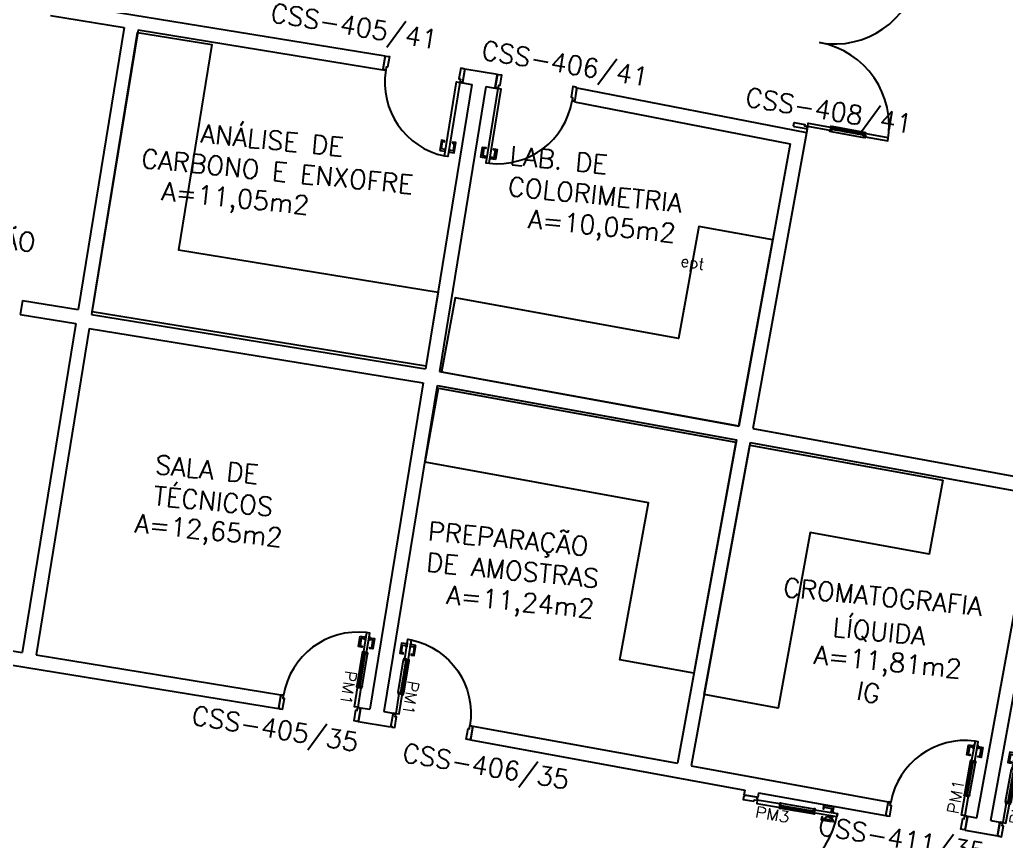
# Model space of a CAD drawing. Extents: x -152 to 150, y 325 to 437.
# Drawn here: x 63.05 to 73.55, y 385.06 to 393.81 of the extents above; entities that cross this region are included whole.
import ezdxf
from ezdxf.enums import TextEntityAlignment as Align

# ---------------------------------------------------------------- set-up
doc = ezdxf.new("R2010")
doc.units = 0
doc.header["$LTSCALE"] = 0.01
doc.header["$MEASUREMENT"] = 0
for name, color, linetype in [('ALV', 2, 'CONTINUOUS'), ('AR-ALV', 4, 'CONTINUOUS'), ('AR-BNC', 2, 'CONTINUOUS'), ('AR-BNC-CON', 2, 'CONTINUOUS'), ('AR-MOB-IDE', 2, 'CONTINUOUS'), ('AR-POR', 1, 'CONTINUOUS'), ('AREA', 2, 'CONTINUOUS'), ('BC-TEXTO', 2, 'CONTINUOUS'), ('CENTRO_DE_CUSTO', 1, 'CONTINUOUS'), ('PM-FOLHA-C', 1, 'CONTINUOUS'), ('PM-FOLHA-V', 1, 'CONTINUOUS'), ('PM-FOLHA-V2', 1, 'CONTINUOUS'), ('PM-HATCH', 253, 'CONTINUOUS'), ('PM-MAÇANETA', 1, 'CONTINUOUS'), ('PM-MOVIMENTO', 1, 'CONTINUOUS'), ('PM-TELA-C', 1, 'CONTINUOUS'), ('PM-TXT', 2, 'CONTINUOUS'), ('TEXTO', 2, 'CONTINUOUS'), ('TEXTO-ENDEREÇO', 2, 'CONTINUOUS')]:
    doc.layers.add(name, color=color, linetype=linetype)
doc.styles.add('ROMANS', font='romans', dxfattribs={"height": 0.002})
doc.styles.add('S12', font='simplex.shx', dxfattribs={"height": 0.12})
doc.styles.add('UNB-100', font='simplex.shx', dxfattribs={"height": 3})
doc.styles.add('UNB-100-1', font='simplex.shx', dxfattribs={"height": 0.2})

# ---------------------------------------------------------------- blocks, each defined once
blk = doc.blocks.new('PM3')
at = {"layer": 'PM-HATCH'}
h = blk.add_hatch(dxfattribs=at)
h.set_pattern_fill('NET3', color=256, scale=0.002, angle=45, style=0)
h.set_pattern_definition([(45, (-192.3709505, -142.5504116), (-0.00449012806, 0.00449012806), []), (105, (-192.3709505, -142.5504116), (-0.006133629, -0.00164350094), []), (165, (-192.3709505, -142.5504116), (-0.00164350094, -0.006133629), [])])
h.paths.add_polyline_path([(-0.048, 0.665), (-0.046, 0.665), (-0.046, 0.285), (-0.048, 0.285)])
at = {"layer": 'PM-FOLHA-C'}
for p, q in [((-0.048, 0.665), (-0.048, 0.65)), ((-0.03, 0.665), (-0.048, 0.665)), ((-0.048, 0.285), (-0.048, 0.3)), ((-0.03, 0.285), (-0.048, 0.285))]:
    blk.add_line(p, q, dxfattribs=at)
for points in [[(-0.03, 0.665), (-0.03, 0.875), (-0.065, 0.875), (-0.065, 0.65), (-0.048, 0.65)], [(-0.03, 0.285), (-0.03, 0.075), (-0.065, 0.075), (-0.065, 0.3), (-0.048, 0.3)]]:
    blk.add_lwpolyline(points, dxfattribs=at)
for points in [[(-0.065, 0.665), (-0.075, 0.665), (-0.075, 0.65), (-0.065, 0.65)], [(-0.046, 0.665), (-0.02, 0.665), (-0.02, 0.65), (-0.046, 0.65)], [(-0.065, 0.285), (-0.075, 0.285), (-0.075, 0.3), (-0.065, 0.3)], [(-0.046, 0.3), (-0.02, 0.3), (-0.02, 0.285), (-0.046, 0.285)]]:
    blk.add_lwpolyline(points, close=True, dxfattribs=at)
at = {"layer": 'PM-FOLHA-V'}
for p, q in [((-0.075, 0.65), (-0.075, 0.3)), ((-0.065, 0.65), (-0.065, 0.3)), ((-0.02, 0.3), (-0.02, 0.65))]:
    blk.add_line(p, q, dxfattribs=at)
at = {"layer": 'PM-FOLHA-V2'}
for points in [[(-0.85, -0.065), (-0.85, -0.075), (-0.815, -0.075), (-0.815, 0.04), (-0.83, 0.04), (-0.83, 0.075), (-0.85, 0.075), (-0.85, 0.065), (-0.86, 0.065), (-0.86, -0.065)], [(-0.01, -0.065), (-0.01, -0.075), (-0.045, -0.075), (-0.045, 0.04), (-0.03, 0.04), (-0.03, 0.075), (-0.01, 0.075), (-0.01, 0.065), (0, 0.065), (0, -0.065)]]:
    blk.add_lwpolyline(points, close=True, dxfattribs=at)
at = {"layer": 'PM-MAÇANETA'}
for points in [[(-0.125, 0.825), (-0.07, 0.825), (-0.07, 0.805), (-0.109, 0.805, 0.414214), (-0.11, 0.803), (-0.11, 0.725), (-0.09, 0.725), (-0.09, 0.715), (-0.125, 0.715)], [(-0.025, 0.825), (0.03, 0.825), (0.03, 0.715), (-0.005, 0.715), (-0.005, 0.725), (0.015, 0.725), (0.015, 0.803, 0.414214), (0.013, 0.805), (-0.025, 0.805)]]:
    blk.add_lwpolyline(points, format="xyb", close=True, dxfattribs=at)
for points in [[(-0.07, 0.795), (-0.07, 0.835), (-0.065, 0.835), (-0.065, 0.795)], [(-0.025, 0.795), (-0.025, 0.835), (-0.03, 0.835), (-0.03, 0.795)]]:
    blk.add_lwpolyline(points, close=True, dxfattribs=at)
at = {"layer": 'PM-MOVIMENTO'}
blk.add_arc((-0.026, 0.072), 0.804, 92.8015, 179.7608, dxfattribs=at)
at = {"layer": 'PM-TELA-C'}
blk.add_lwpolyline([(-0.048, 0.665), (-0.046, 0.665), (-0.046, 0.285), (-0.048, 0.285)], close=True, dxfattribs=at)
at = {"layer": 'PM-TXT', "style": 'S12', "width": 1.1}
blk.add_attdef('PM', (-0.101, 0.075), '', height=0.12, rotation=90, dxfattribs=at)
blk = doc.blocks.new('PM5')
at = {"layer": 'PM-HATCH'}
h = blk.add_hatch(dxfattribs=at)
h.set_pattern_fill('NET3', color=256, scale=0.002, angle=45, style=0)
h.set_pattern_definition([(135, (192.3709505, -142.5504116), (0.00449012806, 0.00449012806), []), (75, (192.3709505, -142.5504116), (0.006133629, -0.00164350094), []), (15, (192.3709505, -142.5504116), (0.00164350094, -0.006133629), [])])
h.paths.add_polyline_path([(0.048, 0.697), (0.046, 0.697), (0.046, 0.317), (0.048, 0.317)])
h = blk.add_hatch(dxfattribs=at)
h.set_pattern_fill('NET3', color=256, scale=0.002, angle=45, style=0)
h.set_pattern_definition([(45, (-190.5109505, -142.5504116), (-0.00449012806, 0.00449012806), []), (105, (-190.5109505, -142.5504116), (-0.006133629, -0.00164350094), []), (165, (-190.5109505, -142.5504116), (-0.00164350094, -0.006133629), [])])
h.paths.add_polyline_path([(1.812, 0.697), (1.814, 0.697), (1.814, 0.317), (1.812, 0.317)])
at = {"layer": 'PM-FOLHA-C'}
for p, q in [((0.03, 0.697), (0.048, 0.697)), ((0.048, 0.697), (0.048, 0.682)), ((1.83, 0.697), (1.812, 0.697)), ((1.812, 0.697), (1.812, 0.682)), ((0.03, 0.317), (0.048, 0.317)), ((0.048, 0.317), (0.048, 0.332)), ((1.812, 0.317), (1.812, 0.332)), ((1.83, 0.317), (1.812, 0.317))]:
    blk.add_line(p, q, dxfattribs=at)
for points in [[(0.03, 0.697), (0.03, 0.94), (0.065, 0.94), (0.065, 0.682), (0.048, 0.682)], [(1.83, 0.697), (1.83, 0.94), (1.795, 0.94), (1.795, 0.682), (1.812, 0.682)], [(0.065, 0.697), (0.065, 0.697), (0.075, 0.697), (0.075, 0.682), (0.065, 0.682)], [(1.795, 0.697), (1.795, 0.697), (1.785, 0.697), (1.785, 0.682), (1.795, 0.682)], [(0.03, 0.317), (0.03, 0.075), (0.065, 0.075), (0.065, 0.332), (0.048, 0.332)], [(0.065, 0.317), (0.065, 0.317), (0.075, 0.317), (0.075, 0.332), (0.065, 0.332)], [(1.795, 0.317), (1.795, 0.317), (1.785, 0.317), (1.785, 0.332), (1.795, 0.332)], [(1.83, 0.317), (1.83, 0.075), (1.795, 0.075), (1.795, 0.332), (1.812, 0.332)]]:
    blk.add_lwpolyline(points, dxfattribs=at)
for points in [[(0.046, 0.697), (0.02, 0.697), (0.02, 0.682), (0.046, 0.682)], [(1.814, 0.697), (1.84, 0.697), (1.84, 0.682), (1.814, 0.682)], [(0.046, 0.332), (0.02, 0.332), (0.02, 0.317), (0.046, 0.317)], [(1.814, 0.332), (1.84, 0.332), (1.84, 0.317), (1.814, 0.317)]]:
    blk.add_lwpolyline(points, close=True, dxfattribs=at)
at = {"layer": 'PM-FOLHA-V'}
for p, q in [((0.02, 0.332), (0.02, 0.682)), ((0.065, 0.682), (0.065, 0.332)), ((0.075, 0.682), (0.075, 0.332)), ((1.785, 0.682), (1.785, 0.332)), ((1.795, 0.682), (1.795, 0.332)), ((1.84, 0.332), (1.84, 0.682))]:
    blk.add_line(p, q, dxfattribs=at)
at = {"layer": 'PM-FOLHA-V2'}
for points in [[(0.01, -0.065), (0.01, -0.075), (0.045, -0.075), (0.045, 0.04), (0.03, 0.04), (0.03, 0.075), (0.01, 0.075), (0.01, 0.065), (0, 0.065), (0, -0.065)], [(1.85, -0.065), (1.85, -0.075), (1.815, -0.075), (1.815, 0.04), (1.83, 0.04), (1.83, 0.075), (1.85, 0.075), (1.85, 0.065), (1.86, 0.065), (1.86, -0.065)]]:
    blk.add_lwpolyline(points, close=True, dxfattribs=at)
at = {"layer": 'PM-MAÇANETA'}
for points in [[(0.025, 0.89), (-0.03, 0.89), (-0.03, 0.78), (0.005, 0.78), (0.005, 0.79), (-0.015, 0.79), (-0.015, 0.868, -0.414214), (-0.013, 0.87), (0.025, 0.87)], [(0.125, 0.89), (0.07, 0.89), (0.07, 0.87), (0.109, 0.87, -0.414214), (0.11, 0.868), (0.11, 0.79), (0.09, 0.79), (0.09, 0.78), (0.125, 0.78)]]:
    blk.add_lwpolyline(points, format="xyb", close=True, dxfattribs=at)
for points in [[(0.025, 0.86), (0.025, 0.9), (0.03, 0.9), (0.03, 0.86)], [(0.07, 0.86), (0.07, 0.9), (0.065, 0.9), (0.065, 0.86)]]:
    blk.add_lwpolyline(points, close=True, dxfattribs=at)
at = {"layer": 'PM-MOVIMENTO'}
for centre, start, end in [((0.03, 0.04), 0, 90), ((1.83, 0.04), 90, 180)]:
    blk.add_arc(centre, 0.9, start, end, dxfattribs=at)
at = {"layer": 'PM-TELA-C'}
for points in [[(0.048, 0.697), (0.046, 0.697), (0.046, 0.317), (0.048, 0.317)], [(1.812, 0.697), (1.814, 0.697), (1.814, 0.317), (1.812, 0.317)]]:
    blk.add_lwpolyline(points, close=True, dxfattribs=at)
at = {"layer": 'PM-TXT', "style": 'S12', "width": 1.1}
blk.add_attdef('PM', (0.213, 0.075), '', height=0.12, rotation=90, dxfattribs=at)
blk = doc.blocks.new('BC17')
at = {"layer": 'AR-BNC'}
blk.add_lwpolyline([(3.216, -2.5), (2.416, -2.5), (2.416, -0.8), (0, -0.8), (0, 0), (3.216, 0)], close=True, dxfattribs=at)
at = {"layer": 'BC-TEXTO', "style": 'S12'}
for tag, p, flags in [('BANCADA', (0.025, -0.765), 2), ('TAMANHO', (0.025, -0.965), 3), ('ACABAMENTO', (0.025, -1.165), 3), ('APOIO', (0.025, -1.365), 3)]:
    blk.add_attdef(tag, p, '', height=0.12, dxfattribs=dict(at, flags=flags))
blk = doc.blocks.new('BC19')
at = {"layer": 'AR-BNC'}
blk.add_lwpolyline([(-0.002, 0), (-0.002, -1.6), (0.887, -1.606), (0.892, -0.908), (5.66, -0.982), (5.425, -11.475), (6.32, -11.475), (6.575, -0.103)], close=True, dxfattribs=at)
at = {"layer": 'BC-TEXTO', "style": 'S12'}
for tag, p, flags in [('BANCADA', (0.957, -0.873), 2), ('TAMANHO', (0.957, -1.073), 3), ('ACABAMENTO', (0.957, -1.273), 3), ('APOIO', (0.957, -1.473), 3)]:
    blk.add_attdef(tag, p, '', height=0.12, dxfattribs=dict(at, flags=flags))
blk = doc.blocks.new('BC21')
at = {"layer": 'AR-BNC'}
blk.add_lwpolyline([(2.089, 0), (2.089, -0.8), (0.8, -0.8), (0.8, -2.7), (0, -2.7), (0, 0), (2.089, 0)], close=True, dxfattribs=at)
at = {"layer": 'BC-TEXTO', "style": 'S12'}
for tag, p, flags in [('BANCADA', (1.609, -0.765), 2), ('TAMANHO', (1.609, -0.965), 3), ('ACABAMENTO', (1.609, -1.165), 3), ('APOIO', (1.609, -1.365), 3)]:
    blk.add_attdef(tag, p, '', height=0.12, dxfattribs=dict(at, flags=flags))
blk = doc.blocks.new('BC18')
at = {"layer": 'AR-BNC-CON'}
blk.add_lwpolyline([(3.216, 2.013), (2.416, 2.013), (2.416, 0.8), (0, 0.8), (0, 0), (3.216, 0)], close=True, dxfattribs=at)
at = {"layer": 'BC-TEXTO', "style": 'S12'}
for tag, p, flags in [('BANCADA', (0.065, 0.597), 2), ('TAMANHO', (0.065, 0.397), 3), ('ACABAMENTO', (0.065, 0.197), 3), ('APOIO', (0.065, -0.003), 3)]:
    blk.add_attdef(tag, p, '', height=0.12, dxfattribs=dict(at, flags=flags))
blk = doc.blocks.new('BC13')
at = {"layer": 'AR-BNC-CON'}
blk.add_lwpolyline([(3.6, 0.8), (3.6, 0), (0, 0), (0, 3.013), (0.8, 3.013), (0.8, 0.8), (3.6, 0.8)], close=True, dxfattribs=at)
at = {"layer": 'BC-TEXTO', "style": 'S12'}
for tag, p, flags in [('BANCADA', (3.066, 0.594), 2), ('TAMANHO', (3.066, 0.394), 3), ('ACABAMENTO', (3.066, 0.194), 3), ('APOIO', (3.066, -0.006), 3)]:
    blk.add_attdef(tag, p, '', height=0.12, dxfattribs=dict(at, flags=flags))

msp = doc.modelspace()

# ---------------------------------------------------------------- linework, layer by layer
at = {"layer": 'ALV'}
for p, q in [((63.402, 394.002), (66.939, 393.425)), ((63.377, 393.854), (64.161, 393.726)), ((64.161, 393.726), (63.671, 390.725)), ((64.309, 393.702), (63.814, 390.673)), ((64.309, 393.702), (66.914, 393.277)), ((67.787, 393.287), (67.763, 393.138)), ((67.787, 393.287), (68.133, 393.23)), ((68.133, 393.23), (68.109, 393.082)), ((67.862, 393.122), (67.367, 390.093)), ((68.01, 393.098), (67.515, 390.066)), ((67.763, 393.138), (67.862, 393.122)), ((68.01, 393.098), (68.109, 393.082)), ((68.98, 393.085), (68.954, 392.937)), ((68.98, 393.085), (71.424, 392.611)), ((68.954, 392.937), (71.25, 392.49)), ((71.431, 392.645), (70.85, 389.459)), ((71.25, 392.49), (70.702, 389.485)), ((63.078, 390.822), (63.054, 390.674)), ((63.078, 390.822), (63.054, 390.674)), ((63.078, 390.822), (63.671, 390.725)), ((63.078, 390.822), (63.671, 390.725)), ((63.054, 390.674), (63.647, 390.577)), ((63.054, 390.674), (63.647, 390.577)), ((63.814, 390.673), (67.367, 390.093)), ((63.647, 390.577), (63.075, 387.074)), ((63.79, 390.525), (63.223, 387.05)), ((63.79, 390.525), (67.343, 389.945)), ((67.515, 390.066), (70.702, 389.485)), ((67.343, 389.945), (66.776, 386.47)), ((67.491, 389.918), (66.924, 386.446)), ((67.491, 389.918), (70.676, 389.338)), ((67.512, 389.914), (70.676, 389.338)), ((70.85, 389.459), (74.139, 388.859)), ((70.676, 389.338), (70.048, 385.895)), ((70.823, 389.311), (70.196, 385.868)), ((70.823, 389.311), (73.863, 388.757)), ((73.235, 385.314), (73.863, 388.757)), ((73.383, 385.287), (74.01, 388.73)), ((62.482, 387.171), (63.075, 387.074)), ((62.457, 387.023), (65.803, 386.477)), ((63.223, 387.05), (65.827, 386.625)), ((66.676, 386.486), (66.652, 386.338)), ((66.676, 386.486), (66.776, 386.47)), ((66.924, 386.446), (67.022, 386.43)), ((67.022, 386.43), (66.997, 386.282)), ((66.652, 386.338), (66.997, 386.282)), ((67.87, 386.291), (67.846, 386.143)), ((67.87, 386.291), (70.048, 385.895)), ((67.846, 386.143), (70.766, 385.607)), ((70.196, 385.868), (72.291, 385.486)), ((70.766, 385.607), (70.756, 385.556)), ((70.904, 385.529), (70.756, 385.556)), ((70.913, 385.581), (70.904, 385.529)), ((70.913, 385.581), (72.264, 385.338)), ((72.291, 385.486), (72.264, 385.338)), ((73.11, 385.184), (73.137, 385.332)), ((73.137, 385.332), (73.235, 385.314)), ((73.383, 385.287), (73.481, 385.269)), ((73.454, 385.122), (73.481, 385.269)), ((73.11, 385.184), (73.454, 385.122))]:
    msp.add_line(p, q, dxfattribs=at)
at = {"layer": 'AR-ALV'}
for p, q in [((66.939, 393.425), (66.914, 393.277)), ((65.827, 386.625), (65.803, 386.477))]:
    msp.add_line(p, q, dxfattribs=at)
at = {"layer": 'PM-FOLHA-C'}
for points in [[(67.57, 392.359), (67.699, 393.149), (67.734, 393.143), (67.605, 392.354), (67.57, 392.359)], [(68.044, 392.282), (68.173, 393.072), (68.138, 393.077), (68.009, 392.288), (68.044, 392.282)]]:
    msp.add_lwpolyline(points, dxfattribs=at)
at = {"layer": 'PM-FOLHA-V2'}
for points in [[(66.947, 393.414), (66.948, 393.423), (66.983, 393.418), (66.965, 393.304), (66.95, 393.307), (66.944, 393.272), (66.924, 393.275), (66.926, 393.285), (66.916, 393.287), (66.937, 393.415)], [(67.776, 393.278), (67.778, 393.288), (67.743, 393.294), (67.724, 393.18), (67.739, 393.178), (67.734, 393.143), (67.753, 393.14), (67.755, 393.15), (67.765, 393.148), (67.786, 393.277)], [(68.141, 393.219), (68.143, 393.229), (68.177, 393.223), (68.159, 393.109), (68.144, 393.112), (68.138, 393.077), (68.119, 393.08), (68.12, 393.09), (68.11, 393.092), (68.131, 393.22)], [(68.97, 393.083), (68.972, 393.093), (68.937, 393.099), (68.919, 392.985), (68.933, 392.983), (68.928, 392.948), (68.948, 392.945), (68.949, 392.955), (68.959, 392.953), (68.98, 393.082)]]:
    msp.add_lwpolyline(points, close=True, dxfattribs=at)
at = {"layer": 'PM-MAÇANETA'}
for points in [[(67.519, 392.418), (67.573, 392.41), (67.577, 392.429), (67.539, 392.435, -0.414214), (67.537, 392.437), (67.55, 392.515), (67.57, 392.511), (67.571, 392.521), (67.537, 392.527)], [(67.618, 392.402), (67.672, 392.393), (67.69, 392.502), (67.655, 392.508), (67.654, 392.498), (67.673, 392.495), (67.661, 392.417, -0.414214), (67.659, 392.416), (67.621, 392.422)], [(68.013, 392.338), (67.958, 392.347), (67.976, 392.455), (68.011, 392.45), (68.009, 392.44), (67.989, 392.443), (67.977, 392.366, 0.414214), (67.978, 392.364), (68.016, 392.358)], [(68.111, 392.322), (68.057, 392.331), (68.06, 392.35), (68.098, 392.344, 0.414214), (68.1, 392.345), (68.113, 392.423), (68.093, 392.426), (68.094, 392.436), (68.129, 392.43)]]:
    msp.add_lwpolyline(points, format="xyb", close=True, dxfattribs=at)
at = {"layer": 'PM-MOVIMENTO'}
for centre, start, end in [((67.738, 393.146), 170.9695, 257.9288), ((68.135, 393.081), 263.5349, 350.4942)]:
    msp.add_arc(centre, 0.804, start, end, dxfattribs=at)

# ---------------------------------------------------------------- block references
at = {"layer": 'AR-BNC-CON'}
for name, p, rotation in [('BC19', (73.044, 400.723), 350.0636090497904), ('BC13', (63.819, 390.701), 350.7318368332357), ('BC18', (67.539, 390.062), 349.674653238852), ('BC17', (67.507, 389.889), 349.674653238852)]:
    msp.add_blockref(name, p, dxfattribs=dict(at, rotation=rotation))
at = {"layer": 'AR-BNC-CON', "color": 1, "rotation": 349.674653238852}
msp.add_blockref('BC21', (70.818, 389.282), dxfattribs=at)
at = {"layer": 'AR-POR'}
for name, p, rotation, values in [('PM5', (71.69, 394.489), 259.6746532388406, {'PM': 'PM3'}), ('PM3', (73.123, 385.258), 349.674653238852, {'PM': 'PM1'}), ('PM5', (70.83, 385.543), 260.5375895356317, {'PM': 'PM3'})]:
    msp.add_blockref(name, p, dxfattribs=dict(at, rotation=rotation)).add_auto_attribs(values)
ref = msp.add_blockref('PM3', (66.664, 386.412), dxfattribs=dict(at, rotation=350.7318368332357))
ref.add_attrib('PM', 'PM1', (66.518, 386.888), dxfattribs={"layer": 'PM-TXT', "height": 0.12, "rotation": 260.7318, "style": 'S12', "width": 1.1})
ref = msp.add_blockref('PM3', (67.01, 386.356), dxfattribs=dict(at, xscale=-1, rotation=350.7318368332357))
ref.add_attrib('PM', 'PM1', (67.181, 386.78), dxfattribs={"layer": 'PM-TXT', "height": 0.12, "rotation": 260.7318, "style": 'S12', "width": 1.1})
ref = msp.add_blockref('PM3', (73.468, 385.195), dxfattribs=dict(at, xscale=-1, rotation=349.6746532388488))
ref.add_attrib('PM', 'PM1', (73.699, 385.23), dxfattribs={"layer": 'PM-TXT', "height": 0.12, "rotation": 79.6747, "style": 'S12', "width": 1.1})

# ---------------------------------------------------------------- texts
at = {"layer": 'AR-MOB-IDE', "insert": (70.07, 391.147), "char_height": 0.12, "width": 1.7316, "attachment_point": 7, "rotation": 351.5301, "style": 'ROMANS'}
msp.add_mtext('ept', dxfattribs=at)
at = {"layer": 'AREA', "style": 'UNB-100'}
for s, p in [('A=11,05m2', (64.551, 391.891)), ('A=10,05m2', (68.451, 391.594)), ('A=12,65m2', (64.265, 388.354)), ('A=11,24m2', (67.582, 387.594)), ('A=11,81m2', (71.493, 386.954))]:
    msp.add_text(s, height=0.2, rotation=354.3257, dxfattribs=at).set_placement(p)
at = {"layer": 'CENTRO_DE_CUSTO', "linetype": 'Continuous', "style": 'UNB-100'}
msp.add_text('IG', height=0.2, rotation=350.0543, dxfattribs=at).set_placement((71.942, 386.572))
at = {"layer": 'TEXTO', "style": 'UNB-100'}
for s, p in [('ANÁLISE DE ', (64.967, 392.503)), ('CARBONO E ENXOFRE', (64.336, 392.236)), ('LAB. DE', (68.255, 392.27)), ('COLORIMETRIA', (68.237, 391.939)), ('CIRCULAÇÃO', (61.596, 391.496)), ('SALA DE', (64.482, 388.977)), ('TÉCNICOS', (64.463, 388.646)), ('PREPARAÇÃO', (67.386, 388.269)), ('DE AMOSTRAS', (67.368, 387.938)), ('CROMATOGRAFIA', (71.167, 387.671)), ('LÍQUIDA', (71.692, 387.246))]:
    msp.add_text(s, height=0.2, rotation=354.4369, dxfattribs=at).set_placement(p)
at = {"layer": 'TEXTO-ENDEREÇO', "style": 'UNB-100-1'}
for s, p in [('CSS-405/41', (66.591, 393.644)), ('CSS-406/41', (68.836, 393.245)), ('CSS-408/41', (71.644, 392.746)), ('CSS-405/35', (65.751, 386.164)), ('CSS-406/35', (67.995, 385.765)), ('CSS-411/35', (72.418, 384.991))]:
    msp.add_text(s, height=0.2, rotation=350.4942, dxfattribs=at).set_placement(p, align=Align.CENTER)

doc.saveas('drawing.dxf')
